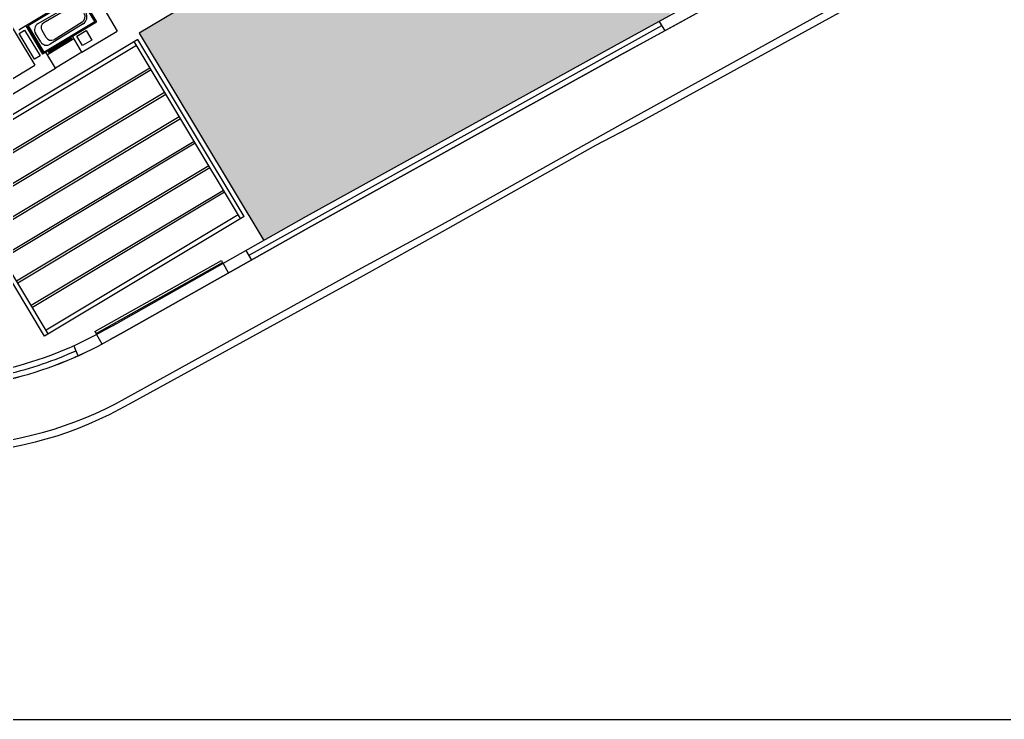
# Model space of a CAD drawing. Header units: millimetres. Extents: x 441061 to 442903, y 4515148 to 4515613.
# Drawn here: x 441803.79 to 441826.2, y 4515512.45 to 4515528.38 of the extents above; entities that cross this region are included whole.
import ezdxf

# ---------------------------------------------------------------- set-up
doc = ezdxf.new("R2010")
doc.units = ezdxf.units.MM
doc.layers.add('01_cartela', color=6, linetype='Continuous', plot=False)
doc.layers.add('01_cesped', color=7, linetype='Continuous', true_color=0x659a66)
for name, color, linetype in [('01_cotas', 254, 'Continuous'), ('01_mono PRIMERA', 2, 'Continuous'), ('01_piscinas', 254, 'Continuous'), ('01_PÉRGOLAS', 254, 'Continuous')]:
    doc.layers.add(name, color=color, linetype=linetype)

# ---------------------------------------------------------------- blocks, each defined once
blk = doc.blocks.new('A$C065C7C63')
at = {"layer": '01_mono PRIMERA', "color": 254}
for p, q in [((1.407, 13.1, 0), (1.407, 9.042, 0)), ((1.707, 12.075, 0), (1.707, 9.415, 0)), ((4.419, 9.415, 0), (1.707, 9.415, 0)), ((2.582, 9.13, 0), (2.582, 9.315, 0)), ((1.407, 8.342, 0), (1.407, 9.042, 0)), ((1.407, 9.042, 0), (1.832, 9.042, 0)), ((1.762, 8.342, 0), (1.762, 9.042, 0)), ((1.832, 8.992, 0), (1.762, 8.992, 0)), ((1.79, 8.392, 0), (1.79, 8.992, 0)), ((1.804, 8.392, 0), (1.804, 8.992, 0)), ((2.582, 9.13, 0), (1.832, 9.13, 0)), ((1.832, 9.042, 0), (1.832, 9.13, 0)), ((1.832, 7.705, 0), (1.832, 9.105, 0)), ((2.582, 9.105, 0), (1.832, 9.105, 0)), ((1.832, 8.342, 0), (1.832, 9.042, 0)), ((2.556, 9.079, 0), (1.858, 9.079, 0)), ((1.858, 9.079, 0), (1.858, 7.731, 0)), ((2.093, 9.025, 0), (2.322, 9.025, 0)), ((2.556, 7.731, 0), (2.556, 9.079, 0)), ((2.582, 9.105, 0), (2.582, 9.13, 0)), ((2.582, 7.705, 0), (2.582, 9.105, 0)), ((1.952, 7.987, 0), (1.937, 8.867, 0)), ((2.117, 8.865, 0), (2.298, 8.865, 0)), ((2.463, 7.987, 0), (2.477, 8.867, 0)), ((1.993, 7.988, 0), (1.981, 8.739, 0)), ((2.421, 7.988, 0), (2.433, 8.739, 0)), ((1.407, 8.342, 0), (1.407, 7.405, 0)), ((1.407, 8.342, 0), (1.832, 8.342, 0)), ((1.832, 8.392, 0), (1.762, 8.392, 0)), ((1.832, 8.342, 0), (1.832, 7.705, 0)), ((1.832, 7.705, 0), (4.282, 7.705, 0)), ((2.582, 7.705, 0), (1.832, 7.705, 0)), ((1.858, 7.731, 0), (2.556, 7.731, 0)), ((2.007, 7.405, 0), (1.407, 7.405, 0))]:
    blk.add_line(p, q, dxfattribs=at)
at = {"layer": '01_mono PRIMERA', "color": 254, "elevation": 0}
blk.add_lwpolyline([(1.832, 9.345), (2.512, 9.345), (2.512, 9.2), (1.832, 9.2)], close=True, dxfattribs=at)
at = {"layer": '01_mono PRIMERA', "color": 254}
blk.add_lwpolyline([(1.782, 8.005), (1.532, 8.005), (1.532, 8.255), (1.782, 8.255), (1.782, 8.005)], close=True, dxfattribs=at)
for centre, radius, start, end in [((2.091, 8.871, 0), 0.154, 89.317, 181.6763), ((2.324, 8.871, 0), 0.154, 358.3237, 90.683), ((2.114, 8.733, 0), 0.132, 88.598, 177.0747), ((2.301, 8.733, 0), 0.132, 2.9253, 91.402), ((2.141, 7.99, 0), 0.19, 180.9132, 270), ((2.141, 7.99, 0), 0.148, 180.8545, 270)]:
    blk.add_arc(centre, radius, start, end, dxfattribs=at)
blk = doc.blocks.new('A$C3397442D')
at = {"layer": '01_cotas'}
for p, q in [((0, 4.7), (0, 0)), ((0, 4.7), (5.3, 4.7)), ((0.1, 4.7), (0.1, 0)), ((0.1, 4.6), (5.2, 4.6)), ((5.2, 4.7), (5.2, 0)), ((5.3, 4.7), (5.3, 0)), ((0.1, 4), (5.2, 4)), ((0.1, 3.95), (5.2, 3.95)), ((0.1, 3.35), (5.2, 3.35)), ((0.1, 3.3), (5.2, 3.3)), ((0.1, 2.7), (5.2, 2.7)), ((0.1, 2.65), (5.2, 2.65)), ((0.1, 2.05), (5.2, 2.05)), ((0.1, 2), (5.2, 2)), ((0.1, 1.4), (5.2, 1.4)), ((0.1, 1.35), (5.2, 1.35)), ((0.1, 0.75), (5.2, 0.75)), ((0.1, 0.7), (5.2, 0.7)), ((0.1, 0.1), (5.2, 0.1)), ((0, 0), (5.3, 0))]:
    blk.add_line(p, q, dxfattribs=at)

msp = doc.modelspace()

# ---------------------------------------------------------------- hatches: boundary and pattern name
at = {"layer": '01_cesped', "true_color": 0xc1d7c2}
h = msp.add_hatch(color=9, dxfattribs=at)
h.dxf.hatch_style = 1
h.paths.add_polyline_path([(441806.511, 4515528.069), (441809.345, 4515523.35), (441818.608, 4515528.486), (441811.135, 4515540.934), (441808.06, 4515539.088), (441812.05, 4515532.444), (441810.249, 4515531.363), (441810.712, 4515530.591)])

# ---------------------------------------------------------------- linework, layer by layer
at = {"layer": '01_cartela', "color": 3, "elevation": 0}
msp.add_lwpolyline([(441758.965, 4515612.944), (441758.965, 4515512.447), (441901.943, 4515512.447), (441901.943, 4515612.944)], close=True, dxfattribs=at)
at = {"layer": '01_piscinas'}
for p, q in [((441810.712, 4515530.591), (441806.511, 4515528.069)), ((441821.03, 4515529.818), (441817.322, 4515527.778)), ((441821.158, 4515529.604), (441818.737, 4515528.272)), ((441809.001, 4515523.012, 7.721), (441818.404, 4515528.243, 838.485)), ((441818.737, 4515528.272), (441817.443, 4515527.56)), ((441818.345, 4515528.341), (441818.474, 4515528.127)), ((441806.511, 4515528.069), (441809.345, 4515523.35)), ((441817.322, 4515527.778), (441810.31, 4515523.894)), ((441817.443, 4515527.56), (441810.432, 4515523.676)), ((441810.31, 4515523.894), (441806.028, 4515521.479)), ((441810.432, 4515523.676), (441806.149, 4515521.261)), ((441808.939, 4515523.121), (441809.062, 4515522.903)), ((441805.502, 4515521.277), (441808.38, 4515522.892)), ((441805.527, 4515521.234), (441808.405, 4515522.848)), ((441808.38, 4515522.892), (441808.405, 4515522.848)), ((441808.417, 4515522.826), (441808.54, 4515522.609)), ((441805.725, 4515521.315), (441806.028, 4515521.479)), ((441805.502, 4515521.277), (441805.527, 4515521.234)), ((441805.539, 4515521.212), (441805.662, 4515520.994)), ((441806.149, 4515521.261), (441805.847, 4515521.097)), ((441805.124, 4515520.728), (441805.021, 4515520.956))]:
    msp.add_line(p, q, dxfattribs=at)
for points in [[(441779.889, 4515550.219), (441784.675, 4515542.238), (441789.691, 4515533.848), (441792.758, 4515528.795), (441794.797, 4515525.393), (441795.552, 4515524.135, 0.146839), (441798.672, 4515520.827, 0.183488), (441803.546, 4515520.19, 0.071368), (441805.847, 4515521.097), (441806.149, 4515521.261), (441810.432, 4515523.676), (441817.443, 4515527.56), (441824.861, 4515531.641), (441833.287, 4515536.306), (441838.642, 4515539.274), (441849.165, 4515545.081)], [(441779.011, 4515548.99), (441783.637, 4515541.267), (441788.376, 4515533.366), (441788.887, 4515532.498), (441791.476, 4515528.283), (441793.082, 4515525.594), (441793.592, 4515524.719), (441794.744, 4515522.787, 0.142823), (441798.439, 4515519.393, 0.145776), (441802.341, 4515518.674, 0.118442), (441806.19, 4515519.754), (441811.496, 4515522.684), (441813.342, 4515523.685), (441814.191, 4515524.155), (441816.817, 4515525.628), (441817.716, 4515526.129), (441825.698, 4515530.547), (441830.098, 4515532.968), (441831.002, 4515533.446), (441834.097, 4515535.182), (441838.101, 4515537.383), (441839.015, 4515537.896), (441849.833, 4515543.88)], [(441849.919, 4515543.723), (441838.138, 4515537.246), (441834.16, 4515535.054), (441830.196, 4515532.816), (441825.77, 4515530.372), (441817.8, 4515525.985), (441816.893, 4515525.515), (441813.404, 4515523.545), (441811.607, 4515522.548), (441806.279, 4515519.627, -0.121125), (441802.358, 4515518.494, -0.140664), (441798.33, 4515519.254, -0.142395), (441794.615, 4515522.7), (441793.372, 4515524.807), (441791.338, 4515528.251), (441788.242, 4515533.282), (441783.505, 4515541.201), (441778.877, 4515548.867)]]:
    msp.add_lwpolyline(points, format="xyb", dxfattribs=at)
for radius, end in [(8.458, 299.6948), (8.708, 299.6775), (8.583, 294.3359)]:
    msp.add_arc((441801.535, 4515528.662), radius, 283.3488, end, dxfattribs=at)

# ---------------------------------------------------------------- block references
at = {"layer": '01_mono PRIMERA', "rotation": 120.9802402654581}
msp.add_blockref('A$C065C7C63', (441813.083, 4515530.723, 0), dxfattribs=at)
at = {"layer": '01_PÉRGOLAS', "rotation": 210.9829887773408}
msp.add_blockref('A$C3397442D', (441806.479, 4515527.93), dxfattribs=at)

doc.saveas('drawing.dxf')
